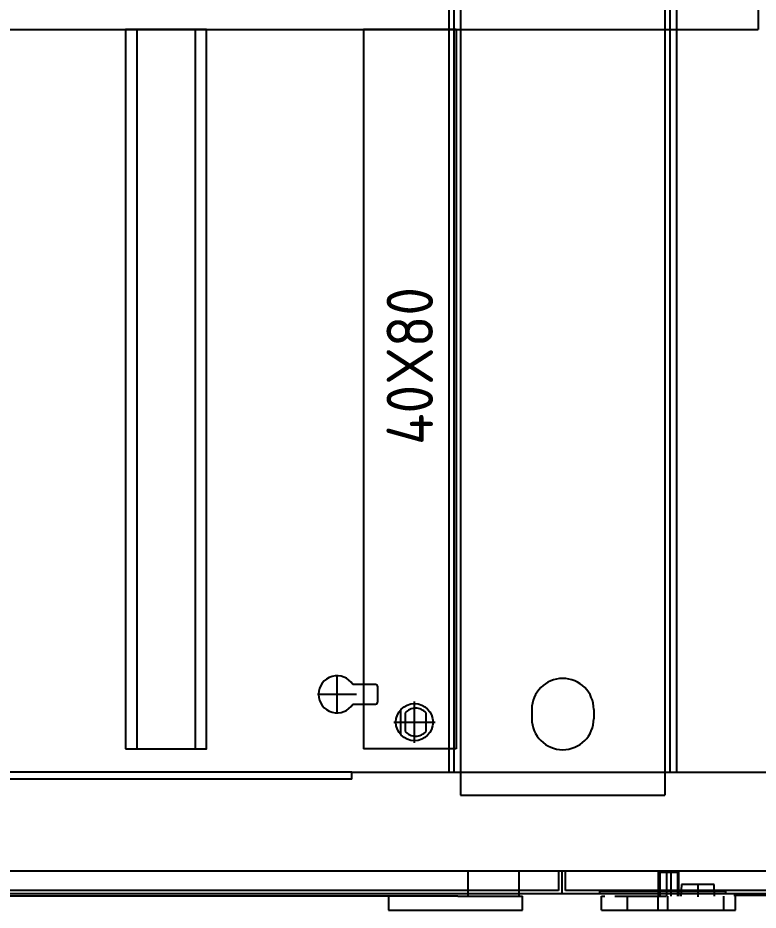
# Model space of a CAD drawing. Header units: millimetres. Extents: x 0 to 69574, y -5 to 41746.
# Drawn here: x 45601.7 to 45920.5, y 26759.9 to 27144.4 of the extents above; entities that cross this region are included whole.
import ezdxf

# ---------------------------------------------------------------- set-up
doc = ezdxf.new("R2010")
doc.units = ezdxf.units.MM
doc.layers.add('! NO PLOT !', color=7, linetype='Continuous', true_color=0xff75dd, plot=False)
doc.layers.add('000-PI-Oprema', color=30, linetype='Continuous', lineweight=5)
for name, color, linetype in [('000-PI-ORMAR', 2, 'Continuous'), ('002-PI-Kabelska kanalica', 150, 'Continuous'), ('004-PI-DIN Šina', 3, 'Continuous')]:
    doc.layers.add(name, color=color, linetype=linetype)
doc.styles.add('PI0', font='isocpeur.ttf', dxfattribs={"width": 0.9})

# ---------------------------------------------------------------- blocks, each defined once
blk = doc.blocks.new('8606.000_montažna')
at = {"layer": '! NO PLOT !'}
for p, q in [((51182.39, 38449.42), (51182.39, 36559.42)), ((51132.09, 36584.52), (51132.09, 36601.32)), ((51148.59, 36597.12), (51138.9, 36597.12)), ((51123.69, 36592.92), (51140.49, 36592.92)), ((51149.59, 36589.72), (51149.59, 36596.12)), ((51165.39, 36572.52), (51165.39, 36589.32)), ((51138.9, 36588.72), (51148.59, 36588.72)), ((51159.39, 36586.21), (51159.39, 36575.63)), ((51161.39, 36584.89), (51161.39, 36576.95)), ((51170.39, 36576.95), (51170.39, 36584.89)), ((51156.99, 36580.92), (51173.79, 36580.92))]:
    blk.add_line(p, q, dxfattribs=at)
blk.add_circle((51165.39, 36580.92), 8, dxfattribs=at)
for centre, radius, start, end in [((51132.09, 36592.92), 8, 31.6682, 328.3318), ((51148.59, 36596.12), 1, 0, 90), ((51148.59, 36589.72), 1, 270, 0), ((51165.89, 36580.92), 6, 41.4096, 138.5904), ((51165.89, 36580.92), 6, 221.4096, 318.5904)]:
    blk.add_arc(centre, radius, start, end, dxfattribs=at)
at = {"layer": '000-PI-ORMAR'}
for p, q in [((51138.39, 36559.42), (50727.39, 36559.42)), ((51138.39, 36559.42), (51182.39, 36559.42)), ((51138.39, 36556.42), (51138.39, 36559.42)), ((51138.39, 36556.42), (50727.39, 36556.42))]:
    blk.add_line(p, q, dxfattribs=at)
blk = doc.blocks.new('*U1086')
at = {"layer": '002-PI-Kabelska kanalica'}
for p in [(-20, 470), (20, -100)]:
    blk.add_line(p, (20, 470), dxfattribs=at)
blk = doc.blocks.new('*U493')
at = {"layer": '004-PI-DIN Šina'}
blk.add_lwpolyline([(310, -17.5), (310, 17.5), (0, 17.5), (0, -17.5)], close=True, dxfattribs=at)
for points in [[(0, 12.5), (310, 12.5)], [(0, -12.5), (310, -12.5)]]:
    blk.add_lwpolyline(points, dxfattribs=at)
blk = doc.blocks.new('*U1411')
at = {"layer": '002-PI-Kabelska kanalica'}
for p, q in [((-20, 210), (20, 210)), ((-20, -100), (-20, 210)), ((20, -100), (20, 210)), ((-20, -100), (20, -100))]:
    blk.add_line(p, q, dxfattribs=at)
blk = doc.blocks.new('spojnica')
at = {"layer": '! NO PLOT !', "transparency": 33554687}
for p, q in [((44768.49, 28811.5), (44768.49, 26919.4)), ((44856.49, 28811.5), (44856.49, 26919.4)), ((44763.49, 28809.4), (44763.49, 26919.4)), ((44861.49, 28809.4), (44861.49, 26919.4)), ((44799.13, 26946.4), (44799.13, 26942.4)), ((44825.86, 26946.4), (44825.86, 26942.4))]:
    blk.add_line(p, q, dxfattribs=at)
for centre, start, end in [((44812.49, 26946.4), 0, 180), ((44812.49, 26942.4), 180, 0)]:
    blk.add_arc(centre, 13.36, start, end, dxfattribs=at)
at = {"layer": '000-PI-ORMAR', "transparency": 33554687}
for p, q in [((44763.49, 26919.4), (44861.49, 26919.4)), ((44768.49, 26919.4), (44768.49, 26909.4)), ((44856.49, 26919.4), (44856.49, 26909.4)), ((44768.49, 26909.4), (44856.49, 26909.4))]:
    blk.add_line(p, q, dxfattribs=at)
at = {"layer": '000-PI-ORMAR', "ltscale": 0.25, "transparency": 33554687}
blk.add_line((44861.98, 26919.4), (44861.98, 26919.4), dxfattribs=at)
blk = doc.blocks.new('montažnaa')
at = {"layer": '! NO PLOT !'}
blk.add_line((46568.64, 28809.4), (46568.64, 26919.4), dxfattribs=at)
at = {"layer": '000-PI-ORMAR', "ltscale": 0.25}
for p, q in [((46568.64, 26919.4), (46634.64, 26919.4)), ((46571.64, 26919.4), (46571.64, 26919.4))]:
    blk.add_line(p, q, dxfattribs=at)

msp = doc.modelspace()

# ---------------------------------------------------------------- linework, layer by layer
at = {"layer": '! NO PLOT !'}
for p, q in [((45772.483, 26831.979), (45772.483, 26849.829)), ((45763.558, 26840.904), (45781.408, 26840.904))]:
    msp.add_line(p, q, dxfattribs=at)
at = {"layer": '000-PI-ORMAR', "transparency": 33554508}
msp.add_line((45786.995, 26819.404), (45884.995, 26819.404), dxfattribs=at)
at = {"layer": '000-PI-ORMAR'}
for p, q in [((45243.995, 26776.904), (45835.995, 26776.904)), ((45795.483, 26776.904), (45795.483, 26765.904)), ((45817.483, 26776.904), (45817.483, 26765.904)), ((45834.483, 26776.904), (45834.483, 26768.404)), ((45835.983, 26776.904), (45835.983, 26766.904)), ((45835.995, 26776.904), (46227.995, 26776.904)), ((45837.483, 26768.404), (45837.483, 26776.904)), ((45877.498, 26776.324), (45877.498, 26765.904)), ((45877.498, 26776.324), (45886.398, 26776.324)), ((45878.164, 26776.324), (45878.164, 26765.904)), ((45881.006, 26776.324), (45881.006, 26765.904)), ((45882.891, 26776.324), (45882.891, 26765.904)), ((45885.733, 26776.324), (45885.733, 26765.904)), ((45886.398, 26765.904), (45886.398, 26776.324)), ((45887.432, 26770.904), (45887.214, 26765.904)), ((45901.496, 26770.904), (45887.432, 26770.904)), ((45894.464, 26771.154), (45894.464, 26765.654)), ((45901.714, 26765.904), (45901.496, 26770.904)), ((45817.483, 26768.404), (45262.483, 26768.404)), ((45817.483, 26766.904), (45262.483, 26766.904)), ((45791.113, 26765.904), (45288.852, 26765.904)), ((45761.293, 26765.904), (45761.293, 26759.904)), ((45791.113, 26765.904), (45813.225, 26765.904)), ((45813.225, 26765.904), (45817.483, 26765.904)), ((45834.483, 26768.404), (45817.483, 26768.404)), ((45835.983, 26766.904), (45817.483, 26766.904)), ((45817.483, 26765.904), (45818.944, 26765.904)), ((45818.944, 26759.904), (45818.944, 26765.904)), ((45854.483, 26766.904), (45835.983, 26766.904)), ((45854.483, 26768.404), (45837.483, 26768.404)), ((45911.255, 26766.904), (45849.983, 26766.904)), ((45852.197, 26767.904), (45852.197, 26766.904)), ((45906.456, 26767.904), (45852.197, 26767.904)), ((45853.021, 26765.904), (45854.483, 26765.904)), ((45853.021, 26759.904), (45853.021, 26765.904)), ((46209.483, 26768.404), (45854.483, 26768.404)), ((46209.483, 26766.904), (45854.483, 26766.904)), ((45858.74, 26765.904), (45880.852, 26765.904)), ((45864.291, 26759.904), (45864.291, 26765.904)), ((45877.416, 26759.904), (45877.416, 26765.904)), ((45881.526, 26759.904), (45881.526, 26765.904)), ((45905.709, 26759.904), (45905.709, 26765.904)), ((45906.456, 26767.904), (45906.456, 26766.904)), ((45909.983, 26766.404), (46153.983, 26766.404)), ((45910.672, 26759.904), (45910.672, 26765.904)), ((46152.71, 26766.904), (45911.255, 26766.904)), ((45761.293, 26759.904), (45818.944, 26759.904)), ((45853.021, 26759.904), (45910.672, 26759.904))]:
    msp.add_line(p, q, dxfattribs=at)

# ---------------------------------------------------------------- block references
for name, p, rotation in [('*U1086', (45450.483, 27159.404), 270), ('*U493', (45665.483, 27139.404), 270), ('*U1411', (45770.483, 27039.404), 180)]:
    msp.add_blockref(name, p, dxfattribs=dict(rotation=rotation))
at = {"layer": '000-PI-Oprema'}
for name, p in [('8606.000_montažna', (-5392.912, -9740.014)), ('spojnica', (1023.847, -100)), ('montažnaa', (-686.158, -100))]:
    msp.add_blockref(name, p, dxfattribs=at)

# ---------------------------------------------------------------- texts
at = {"insert": (45770.483, 26994.404), "char_height": 20, "width": 16.78721, "attachment_point": 5, "rotation": 90, "style": 'PI0'}
msp.add_mtext('{\\fISOCPEUR|b0|i0|c238|p34;4}0X{\\fISOCPEUR|b0|i0|c238|p34;8}0', dxfattribs=at)

doc.saveas('drawing.dxf')
